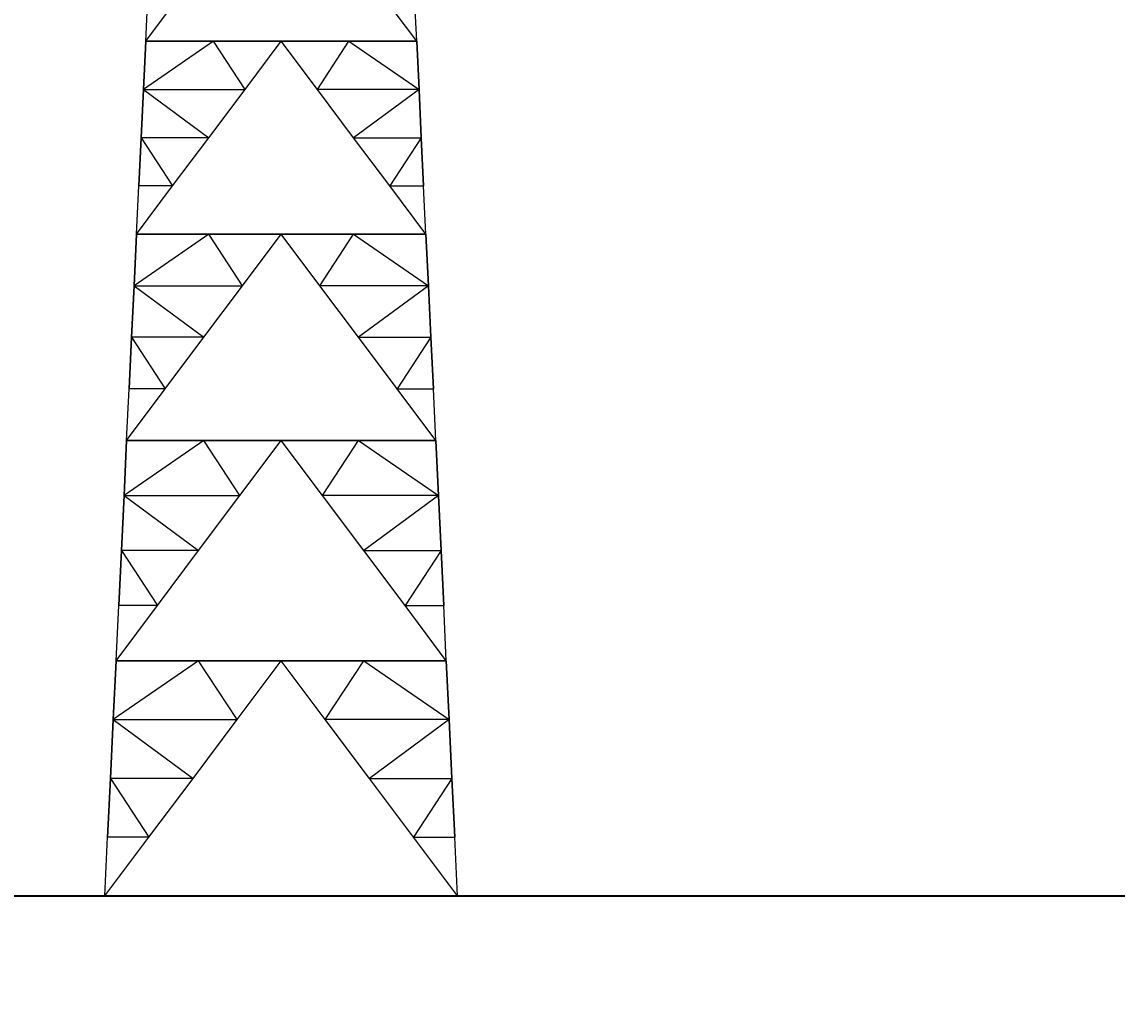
# Model space of a CAD drawing. Header units: millimetres. Extents: x 674 to 5889, y -153 to 3954.
# Drawn here: x 5519.41 to 5557.7, y 3770.72 to 3804.61 of the extents above; entities that cross this region are included whole.
import ezdxf

# ---------------------------------------------------------------- set-up
doc = ezdxf.new("R2010")
doc.units = ezdxf.units.MM
doc.layers.add('Dimensions', color=7, linetype='Continuous')
doc.layers.add('Towers', color=1, linetype='Continuous', lineweight=0)
doc.styles.get("Standard").update_dxf_attribs({"font": 'arial.ttf'})
doc.dimstyles.new('ISO-25', dxfattribs={"dimtxt": 2.5, "dimasz": 2.5, "dimexe": 1.25, "dimexo": 0.625, "dimtad": 1, "dimtxsty": 'Standard', "dimcen": 2.5, "dimadec": 0, "dimazin": 0, "dimtfac": 1, "dimtmove": 0, "dimatfit": 3, "dimfxl": 1, "dimarcsym": 0})

# ---------------------------------------------------------------- blocks, each defined once
blk = doc.blocks.new('_ArchTick')
at = {"color": 0, "linetype": 'ByBlock', "const_width": 0.15}
blk.add_lwpolyline([(-0.5, -0.5), (0.5, 0.5)], dxfattribs=at)
blk = doc.blocks.new('*D60')
at = {"color": 0, "lineweight": -2, "transparency": 16777216}
blk.add_line((2829.274, -144.563), (2959.274, -144.563), dxfattribs=at)
at = {"layer": 'Defpoints', "color": 0, "transparency": 16777216}
for p in [(5528.478, 3774.077), (5768.478, 3774.077), (5768.478, 3752.482), (2829.274, -118.354), (2959.274, -118.354), (2959.274, -144.563)]:
    blk.add_point(p, dxfattribs=at)
at = {"layer": 'Dimensions', "color": 0, "lineweight": -2, "transparency": 16777216}
blk.add_line((5528.478, 3752.482), (5768.478, 3752.482), dxfattribs=at)
at = {"color": 0, "lineweight": -2, "transparency": 16777216, "xscale": 15, "yscale": 15, "zscale": 15, "rotation": 180}
blk.add_blockref('_ArchTick', (2829.274, -144.563), dxfattribs=at)
at = {"color": 0, "lineweight": -2, "transparency": 16777216, "xscale": 15, "yscale": 15, "zscale": 15}
blk.add_blockref('_ArchTick', (2959.274, -144.563), dxfattribs=at)
at = {"layer": 'Dimensions', "color": 0, "lineweight": -2, "transparency": 16777216, "xscale": 2.5, "yscale": 2.5, "zscale": 2.5, "rotation": 180}
blk.add_blockref('_ArchTick', (5528.478, 3752.482), dxfattribs=at)
at = {"layer": 'Dimensions', "color": 0, "lineweight": -2, "transparency": 16777216, "xscale": 2.5, "yscale": 2.5, "zscale": 2.5}
blk.add_blockref('_ArchTick', (5768.478, 3752.482), dxfattribs=at)
at = {"color": 0, "transparency": 16777216, "insert": (2894.274, -136.274), "char_height": 15, "attachment_point": 5}
blk.add_mtext('130', dxfattribs=at)
at = {"layer": 'Dimensions', "color": 0, "transparency": 16777216, "insert": (5648.478, 3755.404), "char_height": 4.5, "attachment_point": 5}
blk.add_mtext('240m', dxfattribs=at)
blk = doc.blocks.new('*D55')
at = {"layer": 'Defpoints', "color": 0, "transparency": 16777216}
for p in [(5413.478, 3774.077), (5528.478, 3774.077), (5528.478, 3752.482)]:
    blk.add_point(p, dxfattribs=at)
at = {"layer": 'Dimensions', "color": 0, "lineweight": -2, "transparency": 16777216}
blk.add_line((5413.478, 3752.482), (5528.478, 3752.482), dxfattribs=at)
at = {"layer": 'Dimensions', "color": 0, "lineweight": -2, "transparency": 16777216, "xscale": 2.5, "yscale": 2.5, "zscale": 2.5, "rotation": 180}
blk.add_blockref('_ArchTick', (5413.478, 3752.482), dxfattribs=at)
at = {"layer": 'Dimensions', "color": 0, "lineweight": -2, "transparency": 16777216, "xscale": 2.5, "yscale": 2.5, "zscale": 2.5}
blk.add_blockref('_ArchTick', (5528.478, 3752.482), dxfattribs=at)
at = {"layer": 'Dimensions', "color": 0, "transparency": 16777216, "insert": (5470.978, 3755.404), "char_height": 4.5, "attachment_point": 5}
blk.add_mtext('115m', dxfattribs=at)
blk = doc.blocks.new('*D57')
at = {"layer": 'Defpoints', "color": 0, "transparency": 16777216}
for p in [(5528.478, 3889.077), (5507.074, 3774.077), (5528.478, 3774.077)]:
    blk.add_point(p, dxfattribs=at)
at = {"layer": 'Dimensions', "color": 0, "lineweight": -2, "transparency": 16777216}
blk.add_line((5507.074, 3889.077), (5507.074, 3774.077), dxfattribs=at)
at = {"layer": 'Dimensions', "color": 0, "lineweight": -2, "transparency": 16777216, "xscale": 2.5, "yscale": 2.5, "zscale": 2.5}
for p, rotation in [((5507.074, 3889.077), 90), ((5507.074, 3774.077), 270)]:
    blk.add_blockref('_ArchTick', p, dxfattribs=dict(at, rotation=rotation))
at = {"layer": 'Dimensions', "color": 0, "transparency": 16777216, "insert": (5504.151, 3831.577), "char_height": 4.5, "attachment_point": 5, "rotation": 90}
blk.add_mtext('115m', dxfattribs=at)
blk = doc.blocks.new('*D58')
at = {"color": 0, "lineweight": -2, "transparency": 16777216}
blk.add_line((2393.626, -144.563), (2483.626, -144.563), dxfattribs=at)
at = {"layer": 'Defpoints', "color": 0, "transparency": 16777216}
for p in [(5603.478, 3819.077), (5583.397, 3774.077), (5603.478, 3774.077), (2393.626, -80.976), (2483.626, -80.976), (2483.626, -144.563)]:
    blk.add_point(p, dxfattribs=at)
at = {"layer": 'Dimensions', "color": 0, "lineweight": -2, "transparency": 16777216}
blk.add_line((5583.397, 3819.077), (5583.397, 3774.077), dxfattribs=at)
at = {"color": 0, "lineweight": -2, "transparency": 16777216, "xscale": 15, "yscale": 15, "zscale": 15, "rotation": 180}
blk.add_blockref('_ArchTick', (2393.626, -144.563), dxfattribs=at)
at = {"color": 0, "lineweight": -2, "transparency": 16777216, "xscale": 15, "yscale": 15, "zscale": 15}
blk.add_blockref('_ArchTick', (2483.626, -144.563), dxfattribs=at)
at = {"layer": 'Dimensions', "color": 0, "lineweight": -2, "transparency": 16777216, "xscale": 2.5, "yscale": 2.5, "zscale": 2.5}
for p, rotation in [((5583.397, 3819.077), 90), ((5583.397, 3774.077), 270)]:
    blk.add_blockref('_ArchTick', p, dxfattribs=dict(at, rotation=rotation))
at = {"color": 0, "transparency": 16777216, "insert": (2438.626, -136.279), "char_height": 15, "attachment_point": 5}
blk.add_mtext('90', dxfattribs=at)
at = {"layer": 'Dimensions', "color": 0, "transparency": 16777216, "insert": (5580.484, 3796.577), "char_height": 4.5, "attachment_point": 5, "rotation": 90}
blk.add_mtext('45m', dxfattribs=at)
blk = doc.blocks.new('*D62')
at = {"color": 0, "lineweight": -2, "transparency": 16777216}
blk.add_line((2577.797, -35.976), (2577.797, -85.976), dxfattribs=at)
at = {"layer": 'Defpoints', "color": 0, "transparency": 16777216}
for p in [(5529.806, 3893.742), (5528.478, 3889.077), (5643.378, 3856.377), (2597.989, -35.976), (2577.797, -85.976), (2597.989, -85.976)]:
    blk.add_point(p, dxfattribs=at)
at = {"layer": 'Dimensions', "color": 0, "lineweight": -2, "transparency": 16777216}
blk.add_line((5644.706, 3861.042), (5529.806, 3893.742), dxfattribs=at)
at = {"color": 0, "lineweight": -2, "transparency": 16777216, "xscale": 15, "yscale": 15, "zscale": 15}
for p, rotation in [((2577.797, -35.976), 90), ((2577.797, -85.976), 270)]:
    blk.add_blockref('_ArchTick', p, dxfattribs=dict(at, rotation=rotation))
at = {"layer": 'Dimensions', "color": 0, "lineweight": -2, "transparency": 16777216, "xscale": 2.5, "yscale": 2.5, "zscale": 2.5}
for p, rotation in [((5529.806, 3893.742), 164.113896019455), ((5644.706, 3861.042), 344.113896019455)]:
    blk.add_blockref('_ArchTick', p, dxfattribs=dict(at, rotation=rotation))
at = {"color": 0, "transparency": 16777216, "insert": (2569.514, -60.976), "char_height": 15, "attachment_point": 5, "rotation": 90}
blk.add_mtext('50', dxfattribs=at)
at = {"layer": 'Dimensions', "color": 0, "transparency": 16777216, "insert": (5588.056, 3880.203), "char_height": 4.5, "attachment_point": 5, "rotation": 344.1139}
blk.add_mtext('119.5m', dxfattribs=at)
blk = doc.blocks.new('*D63')
at = {"color": 0, "lineweight": -2, "transparency": 16777216}
blk.add_line((2809.512, -31.439), (2809.512, -86.439), dxfattribs=at)
at = {"layer": 'Defpoints', "color": 0, "transparency": 16777216}
for p in [(5643.378, 3866.577), (5527.736, 3834.542), (5528.478, 3832.07), (2829.274, -31.439), (2809.512, -86.439), (2829.274, -86.439)]:
    blk.add_point(p, dxfattribs=at)
at = {"layer": 'Dimensions', "color": 0, "lineweight": -2, "transparency": 16777216}
blk.add_line((5642.636, 3869.049), (5527.736, 3834.542), dxfattribs=at)
at = {"color": 0, "lineweight": -2, "transparency": 16777216, "xscale": 15, "yscale": 15, "zscale": 15}
for p, rotation in [((2809.512, -31.439), 90), ((2809.512, -86.439), 270)]:
    blk.add_blockref('_ArchTick', p, dxfattribs=dict(at, rotation=rotation))
at = {"layer": 'Dimensions', "color": 0, "lineweight": -2, "transparency": 16777216, "xscale": 2.5, "yscale": 2.5, "zscale": 2.5}
for p, rotation in [((5642.636, 3869.049), 16.71614301521846), ((5527.736, 3834.542), 196.7161430152185)]:
    blk.add_blockref('_ArchTick', p, dxfattribs=dict(at, rotation=rotation))
at = {"color": 0, "transparency": 16777216, "insert": (2801.259, -58.939), "char_height": 15, "attachment_point": 5, "rotation": 90}
blk.add_mtext('55', dxfattribs=at)
at = {"layer": 'Dimensions', "color": 0, "transparency": 16777216, "insert": (5584.345, 3854.594), "char_height": 4.5, "attachment_point": 5, "rotation": 16.7161}
blk.add_mtext('120m', dxfattribs=at)
blk = doc.blocks.new('*D59')
at = {"color": 0, "lineweight": -2, "transparency": 16777216}
blk.add_line((2597.989, -144.563), (2697.989, -144.563), dxfattribs=at)
at = {"layer": 'Defpoints', "color": 0, "transparency": 16777216}
for p in [(5623.478, 3781.175), (5673.478, 3781.175), (5673.478, 3764.268), (2597.989, -85.976), (2697.989, -85.976), (2697.989, -144.563)]:
    blk.add_point(p, dxfattribs=at)
at = {"layer": 'Dimensions', "color": 0, "lineweight": -2, "transparency": 16777216}
blk.add_line((5623.478, 3764.268), (5673.478, 3764.268), dxfattribs=at)
at = {"color": 0, "lineweight": -2, "transparency": 16777216, "xscale": 15, "yscale": 15, "zscale": 15, "rotation": 180}
blk.add_blockref('_ArchTick', (2597.989, -144.563), dxfattribs=at)
at = {"color": 0, "lineweight": -2, "transparency": 16777216, "xscale": 15, "yscale": 15, "zscale": 15}
blk.add_blockref('_ArchTick', (2697.989, -144.563), dxfattribs=at)
at = {"layer": 'Dimensions', "color": 0, "lineweight": -2, "transparency": 16777216, "xscale": 2.5, "yscale": 2.5, "zscale": 2.5, "rotation": 180}
blk.add_blockref('_ArchTick', (5623.478, 3764.268), dxfattribs=at)
at = {"layer": 'Dimensions', "color": 0, "lineweight": -2, "transparency": 16777216, "xscale": 2.5, "yscale": 2.5, "zscale": 2.5}
blk.add_blockref('_ArchTick', (5673.478, 3764.268), dxfattribs=at)
at = {"color": 0, "transparency": 16777216, "insert": (2647.989, -136.279), "char_height": 15, "attachment_point": 5}
blk.add_mtext('100', dxfattribs=at)
at = {"layer": 'Dimensions', "color": 0, "transparency": 16777216, "insert": (5648.478, 3767.191), "char_height": 4.5, "attachment_point": 5}
blk.add_mtext('50m', dxfattribs=at)
blk = doc.blocks.new('*D52')
at = {"layer": 'Defpoints', "color": 0, "transparency": 16777216}
for p in [(5534.643, 3781.175), (5603.478, 3774.077), (5603.478, 3764.268)]:
    blk.add_point(p, dxfattribs=at)
at = {"layer": 'Dimensions', "color": 0, "lineweight": -2, "transparency": 16777216}
blk.add_line((5534.643, 3764.268), (5603.478, 3764.268), dxfattribs=at)
at = {"layer": 'Dimensions', "color": 0, "lineweight": -2, "transparency": 16777216, "xscale": 2.5, "yscale": 2.5, "zscale": 2.5, "rotation": 180}
blk.add_blockref('_ArchTick', (5534.643, 3764.268), dxfattribs=at)
at = {"layer": 'Dimensions', "color": 0, "lineweight": -2, "transparency": 16777216, "xscale": 2.5, "yscale": 2.5, "zscale": 2.5}
blk.add_blockref('_ArchTick', (5603.478, 3764.268), dxfattribs=at)
at = {"layer": 'Dimensions', "color": 0, "transparency": 16777216, "insert": (5569.06, 3767.191), "char_height": 4.5, "attachment_point": 5}
blk.add_mtext('68.8m', dxfattribs=at)
blk = doc.blocks.new('*D53')
at = {"layer": 'Defpoints', "color": 0, "transparency": 16777216}
for p in [(5522.313, 3781.175), (5534.643, 3774.077), (5534.643, 3764.268)]:
    blk.add_point(p, dxfattribs=at)
at = {"layer": 'Dimensions', "color": 0, "lineweight": -2, "transparency": 16777216}
for p, q in [((5522.313, 3764.268), (5534.643, 3764.268)), ((5534.643, 3764.268), (5554.775, 3764.268))]:
    blk.add_line(p, q, dxfattribs=at)
at = {"layer": 'Dimensions', "color": 0, "lineweight": -2, "transparency": 16777216, "xscale": 2.5, "yscale": 2.5, "zscale": 2.5, "rotation": 180}
blk.add_blockref('_ArchTick', (5522.313, 3764.268), dxfattribs=at)
at = {"layer": 'Dimensions', "color": 0, "lineweight": -2, "transparency": 16777216, "xscale": 2.5, "yscale": 2.5, "zscale": 2.5}
blk.add_blockref('_ArchTick', (5534.643, 3764.268), dxfattribs=at)
at = {"layer": 'Dimensions', "color": 0, "transparency": 16777216, "insert": (5545.959, 3767.192), "char_height": 4.5, "attachment_point": 5}
blk.add_mtext('12.3m', dxfattribs=at)
blk = doc.blocks.new('*D54')
at = {"layer": 'Defpoints', "color": 0, "transparency": 16777216}
for p in [(5413.478, 3781.175), (5522.313, 3774.077), (5522.313, 3764.268)]:
    blk.add_point(p, dxfattribs=at)
at = {"layer": 'Dimensions', "color": 0, "lineweight": -2, "transparency": 16777216}
blk.add_line((5413.478, 3764.268), (5522.313, 3764.268), dxfattribs=at)
at = {"layer": 'Dimensions', "color": 0, "lineweight": -2, "transparency": 16777216, "xscale": 2.5, "yscale": 2.5, "zscale": 2.5, "rotation": 180}
blk.add_blockref('_ArchTick', (5413.478, 3764.268), dxfattribs=at)
at = {"layer": 'Dimensions', "color": 0, "lineweight": -2, "transparency": 16777216, "xscale": 2.5, "yscale": 2.5, "zscale": 2.5}
blk.add_blockref('_ArchTick', (5522.313, 3764.268), dxfattribs=at)
at = {"layer": 'Dimensions', "color": 0, "transparency": 16777216, "insert": (5467.896, 3767.191), "char_height": 4.5, "attachment_point": 5}
blk.add_mtext('108.8m', dxfattribs=at)
blk = doc.blocks.new('*D64')
at = {"color": 0, "lineweight": -2, "transparency": 16777216}
blk.add_line((3421.627, -144.563), (3511.627, -144.563), dxfattribs=at)
at = {"layer": 'Defpoints', "color": 0, "transparency": 16777216}
for p in [(5527.308, 3834.391), (5528.478, 3832.07), (5413.478, 3774.077), (3421.627, -80.976), (3511.627, -80.976), (3511.627, -144.563)]:
    blk.add_point(p, dxfattribs=at)
at = {"layer": 'Dimensions', "color": 0, "lineweight": -2, "transparency": 16777216}
blk.add_line((5412.308, 3776.398), (5527.308, 3834.391), dxfattribs=at)
at = {"color": 0, "lineweight": -2, "transparency": 16777216, "xscale": 5, "yscale": 5, "zscale": 5, "rotation": 180}
blk.add_blockref('_ArchTick', (3421.627, -144.563), dxfattribs=at)
at = {"color": 0, "lineweight": -2, "transparency": 16777216, "xscale": 5, "yscale": 5, "zscale": 5}
blk.add_blockref('_ArchTick', (3511.627, -144.563), dxfattribs=at)
at = {"layer": 'Dimensions', "color": 0, "lineweight": -2, "transparency": 16777216, "xscale": 2.5, "yscale": 2.5, "zscale": 2.5}
for p, rotation in [((5527.308, 3834.391), 26.76123677480433), ((5412.308, 3776.398), 206.7612367748043)]:
    blk.add_blockref('_ArchTick', p, dxfattribs=dict(at, rotation=rotation))
at = {"color": 0, "transparency": 16777216, "insert": (3466.627, -136.279), "char_height": 15, "attachment_point": 5}
blk.add_mtext('90', dxfattribs=at)
at = {"layer": 'Dimensions', "color": 0, "transparency": 16777216, "insert": (5468.492, 3808.004), "char_height": 4.5, "attachment_point": 5, "rotation": 26.7612}
blk.add_mtext('128.8m', dxfattribs=at)
blk = doc.blocks.new('*D65')
at = {"color": 0, "lineweight": -2, "transparency": 16777216}
blk.add_line((3401.546, -35.976), (3401.546, -80.976), dxfattribs=at)
at = {"layer": 'Defpoints', "color": 0, "transparency": 16777216}
for p in [(5524.262, 3893.293), (5528.478, 3889.077), (5413.478, 3774.077), (3421.627, -35.976), (3401.546, -80.976), (3421.627, -80.976)]:
    blk.add_point(p, dxfattribs=at)
at = {"layer": 'Dimensions', "color": 0, "lineweight": -2, "transparency": 16777216}
blk.add_line((5409.262, 3778.293), (5524.262, 3893.293), dxfattribs=at)
at = {"color": 0, "lineweight": -2, "transparency": 16777216, "xscale": 5, "yscale": 5, "zscale": 5}
for p, rotation in [((3401.546, -35.976), 90), ((3401.546, -80.976), 270)]:
    blk.add_blockref('_ArchTick', p, dxfattribs=dict(at, rotation=rotation))
at = {"layer": 'Dimensions', "color": 0, "lineweight": -2, "transparency": 16777216, "xscale": 2.5, "yscale": 2.5, "zscale": 2.5}
for p, rotation in [((5524.262, 3893.293), 44.99999999999592), ((5409.262, 3778.293), 224.9999999999959)]:
    blk.add_blockref('_ArchTick', p, dxfattribs=dict(at, rotation=rotation))
at = {"color": 0, "transparency": 16777216, "insert": (3393.293, -58.476), "char_height": 15, "attachment_point": 5, "rotation": 90}
blk.add_mtext('45', dxfattribs=at)
at = {"layer": 'Dimensions', "color": 0, "transparency": 16777216, "insert": (5464.696, 3837.859), "char_height": 4.5, "attachment_point": 5, "rotation": 45}
blk.add_mtext('162.6m', dxfattribs=at)
blk = doc.blocks.new('*D66')
at = {"color": 0, "lineweight": -2, "transparency": 16777216}
blk.add_line((3325.223, 34.024), (3325.223, -80.976), dxfattribs=at)
at = {"layer": 'Defpoints', "color": 0, "transparency": 16777216}
for p in [(5653.578, 3874.37), (5643.378, 3866.577), (5653.578, 3866.577), (3346.627, 34.024), (3325.223, -80.976), (3346.627, -80.976)]:
    blk.add_point(p, dxfattribs=at)
at = {"layer": 'Dimensions', "color": 0, "lineweight": -2, "transparency": 16777216}
for p, q in [((5643.378, 3874.37), (5653.578, 3874.37)), ((5653.578, 3874.37), (5673.71, 3874.37))]:
    blk.add_line(p, q, dxfattribs=at)
at = {"color": 0, "lineweight": -2, "transparency": 16777216, "xscale": 5, "yscale": 5, "zscale": 5}
for p, rotation in [((3325.223, 34.024), 90), ((3325.223, -80.976), 270)]:
    blk.add_blockref('_ArchTick', p, dxfattribs=dict(at, rotation=rotation))
at = {"layer": 'Dimensions', "color": 0, "lineweight": -2, "transparency": 16777216, "xscale": 2.5, "yscale": 2.5, "zscale": 2.5, "rotation": 180}
blk.add_blockref('_ArchTick', (5643.378, 3874.37), dxfattribs=at)
at = {"layer": 'Dimensions', "color": 0, "lineweight": -2, "transparency": 16777216, "xscale": 2.5, "yscale": 2.5, "zscale": 2.5}
blk.add_blockref('_ArchTick', (5653.578, 3874.37), dxfattribs=at)
at = {"color": 0, "transparency": 16777216, "insert": (3316.939, -23.476), "char_height": 15, "attachment_point": 5, "rotation": 90}
blk.add_mtext('115', dxfattribs=at)
at = {"layer": 'Dimensions', "color": 0, "transparency": 16777216, "insert": (5664.894, 3877.293), "char_height": 4.5, "attachment_point": 5}
blk.add_mtext('10.2m', dxfattribs=at)
blk = doc.blocks.new('*D61')
at = {"color": 0, "lineweight": -2, "transparency": 16777216}
blk.add_line((2373.545, -35.976), (2373.545, -80.976), dxfattribs=at)
at = {"layer": 'Defpoints', "color": 0, "transparency": 16777216}
for p in [(5648.478, 3856.377), (5645.288, 3779.077), (5648.478, 3779.077), (2393.626, -35.976), (2373.545, -80.976), (2393.626, -80.976)]:
    blk.add_point(p, dxfattribs=at)
at = {"layer": 'Dimensions', "color": 0, "lineweight": -2, "transparency": 16777216}
blk.add_line((5645.288, 3856.377), (5645.288, 3779.077), dxfattribs=at)
at = {"color": 0, "lineweight": -2, "transparency": 16777216, "xscale": 15, "yscale": 15, "zscale": 15}
for p, rotation in [((2373.545, -35.976), 90), ((2373.545, -80.976), 270)]:
    blk.add_blockref('_ArchTick', p, dxfattribs=dict(at, rotation=rotation))
at = {"layer": 'Dimensions', "color": 0, "lineweight": -2, "transparency": 16777216, "xscale": 2.5, "yscale": 2.5, "zscale": 2.5}
for p, rotation in [((5645.288, 3856.377), 90), ((5645.288, 3779.077), 270)]:
    blk.add_blockref('_ArchTick', p, dxfattribs=dict(at, rotation=rotation))
at = {"color": 0, "transparency": 16777216, "insert": (2365.292, -58.476), "char_height": 15, "attachment_point": 5, "rotation": 90}
blk.add_mtext('45', dxfattribs=at)
at = {"layer": 'Dimensions', "color": 0, "transparency": 16777216, "insert": (5642.364, 3817.906), "char_height": 4.5, "attachment_point": 5, "rotation": 90}
blk.add_mtext('77.3m', dxfattribs=at)

msp = doc.modelspace()

# ---------------------------------------------------------------- linework, layer by layer
msp.add_line((5413.478, 3774.077), (5883.478, 3774.077))
at = {"layer": 'Towers'}
for p, q in [((5523.742, 3803.942), (5524.926, 3805.521)), ((5523.742, 3803.942), (5524.926, 3805.521)), ((5523.742, 3803.942), (5523.817, 3805.521)), ((5523.742, 3803.942), (5523.817, 3805.521)), ((5523.742, 3803.942), (5523.817, 3805.521)), ((5523.742, 3803.942), (5523.817, 3805.521)), ((5533.214, 3803.942), (5532.03, 3805.521)), ((5533.214, 3803.942), (5532.03, 3805.521)), ((5533.214, 3803.942), (5533.139, 3805.521)), ((5533.214, 3803.942), (5533.139, 3805.521)), ((5533.214, 3803.942), (5533.139, 3805.521)), ((5533.214, 3803.942), (5533.139, 3805.521)), ((5526.11, 3803.942), (5523.661, 3802.256)), ((5526.11, 3803.942), (5523.661, 3802.256)), ((5523.661, 3802.257), (5523.742, 3803.942)), ((5523.742, 3803.942), (5523.661, 3802.256)), ((5523.661, 3802.257), (5523.742, 3803.942)), ((5523.661, 3802.256), (5523.742, 3803.942)), ((5523.661, 3802.257), (5523.742, 3803.942)), ((5523.742, 3803.942), (5523.661, 3802.256)), ((5523.661, 3802.257), (5523.742, 3803.942)), ((5523.661, 3802.256), (5523.742, 3803.942)), ((5523.742, 3803.942), (5526.11, 3803.942)), ((5526.11, 3803.942), (5523.742, 3803.942)), ((5523.742, 3803.942), (5524.926, 3803.942)), ((5524.926, 3803.942), (5523.742, 3803.942)), ((5523.742, 3803.942), (5526.11, 3803.942)), ((5526.11, 3803.942), (5523.742, 3803.942)), ((5528.478, 3803.942), (5523.742, 3803.942)), ((5523.742, 3803.942), (5528.478, 3803.942)), ((5526.11, 3803.942), (5523.742, 3803.942)), ((5526.11, 3803.942), (5523.742, 3803.942)), ((5526.11, 3803.942), (5527.294, 3803.942)), ((5527.294, 3803.942), (5526.11, 3803.942)), ((5527.214, 3802.257), (5526.11, 3803.942)), ((5528.478, 3803.942), (5526.11, 3803.942)), ((5527.214, 3802.257), (5526.11, 3803.942)), ((5528.478, 3803.942), (5526.11, 3803.942)), ((5527.214, 3802.257), (5528.478, 3803.942)), ((5527.214, 3802.257), (5528.478, 3803.942)), ((5529.662, 3803.942), (5527.294, 3803.942)), ((5529.662, 3803.942), (5527.294, 3803.942)), ((5533.214, 3803.942), (5528.478, 3803.942)), ((5528.478, 3803.942), (5533.214, 3803.942)), ((5529.742, 3802.257), (5528.478, 3803.942)), ((5528.478, 3803.942), (5530.846, 3803.942)), ((5529.742, 3802.257), (5528.478, 3803.942)), ((5528.478, 3803.942), (5530.846, 3803.942)), ((5529.662, 3803.942), (5530.846, 3803.942)), ((5530.846, 3803.942), (5529.662, 3803.942)), ((5529.742, 3802.257), (5530.846, 3803.942)), ((5529.742, 3802.257), (5530.846, 3803.942)), ((5533.214, 3803.942), (5530.846, 3803.942)), ((5530.846, 3803.942), (5533.214, 3803.942)), ((5530.846, 3803.942), (5533.214, 3803.942)), ((5530.846, 3803.942), (5533.214, 3803.942)), ((5530.846, 3803.942), (5533.295, 3802.256)), ((5530.846, 3803.942), (5533.214, 3803.942)), ((5530.846, 3803.942), (5533.295, 3802.256)), ((5530.846, 3803.942), (5533.214, 3803.942)), ((5532.03, 3803.942), (5533.214, 3803.942)), ((5533.214, 3803.942), (5532.03, 3803.942)), ((5533.295, 3802.257), (5533.214, 3803.942)), ((5533.214, 3803.942), (5533.295, 3802.256)), ((5533.295, 3802.257), (5533.214, 3803.942)), ((5533.295, 3802.256), (5533.214, 3803.942)), ((5533.295, 3802.257), (5533.214, 3803.942)), ((5533.214, 3803.942), (5533.295, 3802.256)), ((5533.295, 3802.257), (5533.214, 3803.942)), ((5533.295, 3802.256), (5533.214, 3803.942)), ((5523.58, 3800.57), (5523.661, 3802.257)), ((5523.58, 3800.57), (5523.661, 3802.257)), ((5523.661, 3802.256), (5523.58, 3800.57)), ((5523.58, 3800.57), (5523.661, 3802.256)), ((5523.661, 3802.256), (5523.58, 3800.57)), ((5523.58, 3800.57), (5523.661, 3802.256)), ((5523.661, 3802.256), (5527.214, 3802.257)), ((5523.661, 3802.256), (5527.214, 3802.257)), ((5523.661, 3802.256), (5523.661, 3802.257)), ((5523.661, 3802.256), (5523.661, 3802.257)), ((5523.661, 3802.256), (5525.949, 3800.57)), ((5523.661, 3802.256), (5525.949, 3800.57)), ((5525.949, 3800.57), (5527.214, 3802.257)), ((5525.949, 3800.57), (5527.214, 3802.257)), ((5531.008, 3800.57), (5529.742, 3802.257)), ((5533.295, 3802.256), (5529.742, 3802.257)), ((5531.008, 3800.57), (5529.742, 3802.257)), ((5533.295, 3802.256), (5529.742, 3802.257)), ((5533.295, 3802.256), (5531.008, 3800.57)), ((5533.295, 3802.256), (5531.008, 3800.57)), ((5533.376, 3800.57), (5533.295, 3802.257)), ((5533.295, 3802.256), (5533.295, 3802.257)), ((5533.376, 3800.57), (5533.295, 3802.257)), ((5533.295, 3802.256), (5533.295, 3802.257)), ((5533.295, 3802.256), (5533.376, 3800.57)), ((5533.376, 3800.57), (5533.295, 3802.256)), ((5533.295, 3802.256), (5533.376, 3800.57)), ((5533.376, 3800.57), (5533.295, 3802.256)), ((5523.5, 3798.883), (5523.58, 3800.57)), ((5523.58, 3800.57), (5523.5, 3798.883)), ((5523.5, 3798.883), (5523.58, 3800.57)), ((5523.5, 3798.883), (5523.58, 3800.57)), ((5523.58, 3800.57), (5523.5, 3798.883)), ((5523.5, 3798.883), (5523.58, 3800.57)), ((5523.58, 3800.57), (5524.684, 3798.883)), ((5525.949, 3800.57), (5523.58, 3800.57)), ((5523.58, 3800.57), (5524.684, 3798.883)), ((5525.949, 3800.57), (5523.58, 3800.57)), ((5523.58, 3800.57), (5523.58, 3800.57)), ((5523.58, 3800.57), (5523.58, 3800.57)), ((5524.684, 3798.883), (5525.949, 3800.57)), ((5524.684, 3798.883), (5525.949, 3800.57)), ((5532.272, 3798.883), (5531.008, 3800.57)), ((5531.008, 3800.57), (5533.376, 3800.57)), ((5532.272, 3798.883), (5531.008, 3800.57)), ((5531.008, 3800.57), (5533.376, 3800.57)), ((5533.376, 3800.57), (5532.272, 3798.883)), ((5533.376, 3800.57), (5532.272, 3798.883)), ((5533.456, 3798.883), (5533.376, 3800.57)), ((5533.376, 3800.57), (5533.456, 3798.883)), ((5533.376, 3800.57), (5533.376, 3800.57)), ((5533.456, 3798.883), (5533.376, 3800.57)), ((5533.456, 3798.883), (5533.376, 3800.57)), ((5533.376, 3800.57), (5533.456, 3798.883)), ((5533.376, 3800.57), (5533.376, 3800.57)), ((5533.456, 3798.883), (5533.376, 3800.57)), ((5523.419, 3797.197), (5524.684, 3798.883)), ((5523.419, 3797.197), (5524.684, 3798.883)), ((5523.419, 3797.197), (5523.5, 3798.883)), ((5523.419, 3797.197), (5523.5, 3798.883)), ((5523.419, 3797.197), (5523.5, 3798.883)), ((5523.419, 3797.197), (5523.5, 3798.883)), ((5524.684, 3798.883), (5523.5, 3798.883)), ((5524.684, 3798.883), (5523.5, 3798.883)), ((5523.5, 3798.883), (5523.5, 3798.883)), ((5523.5, 3798.883), (5523.5, 3798.883)), ((5533.537, 3797.197), (5532.272, 3798.883)), ((5532.272, 3798.883), (5533.456, 3798.883)), ((5533.537, 3797.197), (5532.272, 3798.883)), ((5532.272, 3798.883), (5533.456, 3798.883)), ((5533.537, 3797.197), (5533.456, 3798.883)), ((5533.456, 3798.883), (5533.456, 3798.883)), ((5533.537, 3797.197), (5533.456, 3798.883)), ((5533.537, 3797.197), (5533.456, 3798.883)), ((5533.456, 3798.883), (5533.456, 3798.883)), ((5533.537, 3797.197), (5533.456, 3798.883)), ((5525.949, 3797.197), (5523.333, 3795.396)), ((5525.949, 3797.197), (5523.333, 3795.396)), ((5523.333, 3795.397), (5523.419, 3797.197)), ((5523.419, 3797.197), (5523.333, 3795.396)), ((5523.333, 3795.397), (5523.419, 3797.197)), ((5523.333, 3795.396), (5523.419, 3797.197)), ((5523.333, 3795.397), (5523.419, 3797.197)), ((5523.419, 3797.197), (5523.333, 3795.396)), ((5523.333, 3795.397), (5523.419, 3797.197)), ((5523.333, 3795.396), (5523.419, 3797.197)), ((5523.419, 3797.197), (5525.949, 3797.197)), ((5525.949, 3797.197), (5523.419, 3797.197)), ((5523.419, 3797.197), (5524.684, 3797.197)), ((5524.684, 3797.197), (5523.419, 3797.197)), ((5523.419, 3797.197), (5525.949, 3797.197)), ((5525.949, 3797.197), (5523.419, 3797.197)), ((5528.478, 3797.197), (5523.419, 3797.197)), ((5523.419, 3797.197), (5528.478, 3797.197)), ((5525.949, 3797.197), (5523.419, 3797.197)), ((5525.949, 3797.197), (5523.419, 3797.197)), ((5525.949, 3797.197), (5527.213, 3797.197)), ((5527.213, 3797.197), (5525.949, 3797.197)), ((5527.128, 3795.397), (5525.949, 3797.197)), ((5528.478, 3797.197), (5525.949, 3797.197)), ((5527.128, 3795.397), (5525.949, 3797.197)), ((5528.478, 3797.197), (5525.949, 3797.197)), ((5527.128, 3795.397), (5528.478, 3797.197)), ((5527.128, 3795.397), (5528.478, 3797.197)), ((5529.743, 3797.197), (5527.213, 3797.197)), ((5529.743, 3797.197), (5527.213, 3797.197)), ((5533.537, 3797.197), (5528.478, 3797.197)), ((5528.478, 3797.197), (5533.537, 3797.197)), ((5529.828, 3795.397), (5528.478, 3797.197)), ((5528.478, 3797.197), (5531.008, 3797.197)), ((5529.828, 3795.397), (5528.478, 3797.197)), ((5528.478, 3797.197), (5531.008, 3797.197)), ((5529.743, 3797.197), (5531.008, 3797.197)), ((5531.008, 3797.197), (5529.743, 3797.197)), ((5529.828, 3795.397), (5531.008, 3797.197)), ((5529.828, 3795.397), (5531.008, 3797.197)), ((5533.537, 3797.197), (5531.008, 3797.197)), ((5531.008, 3797.197), (5533.537, 3797.197)), ((5531.008, 3797.197), (5533.537, 3797.197)), ((5531.008, 3797.197), (5533.537, 3797.197)), ((5531.008, 3797.197), (5533.623, 3795.396)), ((5531.008, 3797.197), (5533.537, 3797.197)), ((5531.008, 3797.197), (5533.623, 3795.396)), ((5531.008, 3797.197), (5533.537, 3797.197)), ((5532.272, 3797.197), (5533.537, 3797.197)), ((5533.537, 3797.197), (5532.272, 3797.197)), ((5533.623, 3795.397), (5533.537, 3797.197)), ((5533.537, 3797.197), (5533.623, 3795.396)), ((5533.623, 3795.397), (5533.537, 3797.197)), ((5533.623, 3795.396), (5533.537, 3797.197)), ((5533.623, 3795.397), (5533.537, 3797.197)), ((5533.537, 3797.197), (5533.623, 3795.396)), ((5533.623, 3795.397), (5533.537, 3797.197)), ((5533.623, 3795.396), (5533.537, 3797.197)), ((5523.247, 3793.595), (5523.333, 3795.397)), ((5523.247, 3793.595), (5523.333, 3795.397)), ((5523.333, 3795.396), (5523.247, 3793.595)), ((5523.247, 3793.595), (5523.333, 3795.396)), ((5523.333, 3795.396), (5523.247, 3793.595)), ((5523.247, 3793.595), (5523.333, 3795.396)), ((5523.333, 3795.396), (5527.128, 3795.397)), ((5523.333, 3795.396), (5527.128, 3795.397)), ((5523.333, 3795.396), (5523.333, 3795.397)), ((5523.333, 3795.396), (5523.333, 3795.397)), ((5523.333, 3795.396), (5525.776, 3793.595)), ((5523.333, 3795.396), (5525.776, 3793.595)), ((5525.776, 3793.595), (5527.128, 3795.397)), ((5525.776, 3793.595), (5527.128, 3795.397)), ((5531.18, 3793.595), (5529.828, 3795.397)), ((5533.623, 3795.396), (5529.828, 3795.397)), ((5531.18, 3793.595), (5529.828, 3795.397)), ((5533.623, 3795.396), (5529.828, 3795.397)), ((5533.623, 3795.396), (5531.18, 3793.595)), ((5533.623, 3795.396), (5531.18, 3793.595)), ((5533.709, 3793.595), (5533.623, 3795.397)), ((5533.623, 3795.396), (5533.623, 3795.397)), ((5533.709, 3793.595), (5533.623, 3795.397)), ((5533.623, 3795.396), (5533.623, 3795.397)), ((5533.623, 3795.396), (5533.709, 3793.595)), ((5533.709, 3793.595), (5533.623, 3795.396)), ((5533.623, 3795.396), (5533.709, 3793.595)), ((5533.709, 3793.595), (5533.623, 3795.396)), ((5523.161, 3791.793), (5523.247, 3793.595)), ((5523.247, 3793.595), (5523.161, 3791.793)), ((5523.161, 3791.793), (5523.247, 3793.595)), ((5523.161, 3791.793), (5523.247, 3793.595)), ((5523.247, 3793.595), (5523.161, 3791.793)), ((5523.161, 3791.793), (5523.247, 3793.595)), ((5523.247, 3793.595), (5524.425, 3791.793)), ((5525.776, 3793.595), (5523.247, 3793.595)), ((5523.247, 3793.595), (5524.425, 3791.793)), ((5525.776, 3793.595), (5523.247, 3793.595)), ((5523.247, 3793.595), (5523.247, 3793.595)), ((5523.247, 3793.595), (5523.247, 3793.595)), ((5524.425, 3791.793), (5525.776, 3793.595)), ((5524.425, 3791.793), (5525.776, 3793.595)), ((5532.531, 3791.793), (5531.18, 3793.595)), ((5531.18, 3793.595), (5533.709, 3793.595)), ((5532.531, 3791.793), (5531.18, 3793.595)), ((5531.18, 3793.595), (5533.709, 3793.595)), ((5533.709, 3793.595), (5532.531, 3791.793)), ((5533.709, 3793.595), (5532.531, 3791.793)), ((5533.796, 3791.793), (5533.709, 3793.595)), ((5533.709, 3793.595), (5533.796, 3791.793)), ((5533.709, 3793.595), (5533.709, 3793.595)), ((5533.796, 3791.793), (5533.709, 3793.595)), ((5533.796, 3791.793), (5533.709, 3793.595)), ((5533.709, 3793.595), (5533.796, 3791.793)), ((5533.709, 3793.595), (5533.709, 3793.595)), ((5533.796, 3791.793), (5533.709, 3793.595)), ((5523.075, 3789.992), (5524.425, 3791.793)), ((5523.075, 3789.992), (5524.425, 3791.793)), ((5523.075, 3789.992), (5523.161, 3791.793)), ((5523.075, 3789.992), (5523.161, 3791.793)), ((5523.075, 3789.992), (5523.161, 3791.793)), ((5523.075, 3789.992), (5523.161, 3791.793)), ((5524.425, 3791.793), (5523.161, 3791.793)), ((5524.425, 3791.793), (5523.161, 3791.793)), ((5523.161, 3791.793), (5523.161, 3791.793)), ((5523.161, 3791.793), (5523.161, 3791.793)), ((5533.882, 3789.992), (5532.531, 3791.793)), ((5532.531, 3791.793), (5533.796, 3791.793)), ((5533.882, 3789.992), (5532.531, 3791.793)), ((5532.531, 3791.793), (5533.796, 3791.793)), ((5533.882, 3789.992), (5533.796, 3791.793)), ((5533.796, 3791.793), (5533.796, 3791.793)), ((5533.882, 3789.992), (5533.796, 3791.793)), ((5533.882, 3789.992), (5533.796, 3791.793)), ((5533.796, 3791.793), (5533.796, 3791.793)), ((5533.882, 3789.992), (5533.796, 3791.793)), ((5525.776, 3789.992), (5522.983, 3788.068)), ((5525.776, 3789.992), (5522.983, 3788.068)), ((5522.983, 3788.069), (5523.075, 3789.992)), ((5523.075, 3789.992), (5522.983, 3788.068)), ((5522.983, 3788.069), (5523.075, 3789.992)), ((5522.983, 3788.068), (5523.075, 3789.992)), ((5522.983, 3788.069), (5523.075, 3789.992)), ((5523.075, 3789.992), (5522.983, 3788.068)), ((5522.983, 3788.069), (5523.075, 3789.992)), ((5522.983, 3788.068), (5523.075, 3789.992)), ((5523.075, 3789.992), (5525.776, 3789.992)), ((5525.776, 3789.992), (5523.075, 3789.992)), ((5523.075, 3789.992), (5524.425, 3789.992)), ((5524.425, 3789.992), (5523.075, 3789.992)), ((5523.075, 3789.992), (5525.776, 3789.992)), ((5525.776, 3789.992), (5523.075, 3789.992)), ((5528.478, 3789.992), (5523.075, 3789.992)), ((5523.075, 3789.992), (5528.478, 3789.992)), ((5525.776, 3789.992), (5523.075, 3789.992)), ((5525.776, 3789.992), (5523.075, 3789.992)), ((5525.776, 3789.992), (5527.127, 3789.992)), ((5527.127, 3789.992), (5525.776, 3789.992)), ((5527.036, 3788.069), (5525.776, 3789.992)), ((5528.478, 3789.992), (5525.776, 3789.992)), ((5527.036, 3788.069), (5525.776, 3789.992)), ((5528.478, 3789.992), (5525.776, 3789.992)), ((5527.036, 3788.069), (5528.478, 3789.992)), ((5527.036, 3788.069), (5528.478, 3789.992)), ((5529.829, 3789.992), (5527.127, 3789.992)), ((5529.829, 3789.992), (5527.127, 3789.992)), ((5533.882, 3789.992), (5528.478, 3789.992)), ((5528.478, 3789.992), (5533.882, 3789.992)), ((5529.92, 3788.069), (5528.478, 3789.992)), ((5528.478, 3789.992), (5531.18, 3789.992)), ((5529.92, 3788.069), (5528.478, 3789.992)), ((5528.478, 3789.992), (5531.18, 3789.992)), ((5529.829, 3789.992), (5531.18, 3789.992)), ((5531.18, 3789.992), (5529.829, 3789.992)), ((5529.92, 3788.069), (5531.18, 3789.992)), ((5529.92, 3788.069), (5531.18, 3789.992)), ((5533.882, 3789.992), (5531.18, 3789.992)), ((5531.18, 3789.992), (5533.882, 3789.992)), ((5531.18, 3789.992), (5533.882, 3789.992)), ((5531.18, 3789.992), (5533.882, 3789.992)), ((5531.18, 3789.992), (5533.974, 3788.068)), ((5531.18, 3789.992), (5533.882, 3789.992)), ((5531.18, 3789.992), (5533.974, 3788.068)), ((5531.18, 3789.992), (5533.882, 3789.992)), ((5532.531, 3789.992), (5533.882, 3789.992)), ((5533.882, 3789.992), (5532.531, 3789.992)), ((5533.974, 3788.069), (5533.882, 3789.992)), ((5533.882, 3789.992), (5533.974, 3788.068)), ((5533.974, 3788.069), (5533.882, 3789.992)), ((5533.974, 3788.068), (5533.882, 3789.992)), ((5533.974, 3788.069), (5533.882, 3789.992)), ((5533.882, 3789.992), (5533.974, 3788.068)), ((5533.974, 3788.069), (5533.882, 3789.992)), ((5533.974, 3788.068), (5533.882, 3789.992)), ((5522.891, 3786.145), (5522.983, 3788.069)), ((5522.891, 3786.145), (5522.983, 3788.069)), ((5522.983, 3788.068), (5522.891, 3786.145)), ((5522.891, 3786.144), (5522.983, 3788.068)), ((5522.983, 3788.068), (5522.891, 3786.145)), ((5522.891, 3786.144), (5522.983, 3788.068)), ((5522.983, 3788.068), (5527.036, 3788.069)), ((5522.983, 3788.068), (5527.036, 3788.069)), ((5522.983, 3788.068), (5522.983, 3788.069)), ((5522.983, 3788.068), (5522.983, 3788.069)), ((5522.983, 3788.068), (5525.592, 3786.145)), ((5522.983, 3788.068), (5525.592, 3786.145)), ((5525.592, 3786.145), (5527.036, 3788.069)), ((5525.592, 3786.145), (5527.036, 3788.069)), ((5531.364, 3786.145), (5529.92, 3788.069)), ((5533.974, 3788.068), (5529.92, 3788.069)), ((5531.364, 3786.145), (5529.92, 3788.069)), ((5533.974, 3788.068), (5529.92, 3788.069)), ((5533.974, 3788.068), (5531.364, 3786.145)), ((5533.974, 3788.068), (5531.364, 3786.145)), ((5534.066, 3786.145), (5533.974, 3788.069)), ((5533.974, 3788.068), (5533.974, 3788.069)), ((5534.066, 3786.145), (5533.974, 3788.069)), ((5533.974, 3788.068), (5533.974, 3788.069)), ((5533.974, 3788.068), (5534.066, 3786.145)), ((5534.066, 3786.144), (5533.974, 3788.068)), ((5533.974, 3788.068), (5534.066, 3786.145)), ((5534.066, 3786.144), (5533.974, 3788.068)), ((5522.799, 3784.221), (5522.891, 3786.145)), ((5522.799, 3784.221), (5522.891, 3786.145)), ((5522.891, 3786.144), (5522.799, 3784.221)), ((5522.799, 3784.221), (5522.891, 3786.144)), ((5522.891, 3786.144), (5522.799, 3784.221)), ((5522.799, 3784.221), (5522.891, 3786.144)), ((5525.592, 3786.145), (5522.891, 3786.144)), ((5525.592, 3786.145), (5522.891, 3786.144)), ((5522.891, 3786.145), (5522.891, 3786.144)), ((5522.891, 3786.145), (5522.891, 3786.144)), ((5522.891, 3786.144), (5524.149, 3784.221)), ((5522.891, 3786.144), (5524.149, 3784.221)), ((5524.149, 3784.221), (5525.592, 3786.145)), ((5524.149, 3784.221), (5525.592, 3786.145)), ((5532.807, 3784.221), (5531.364, 3786.145)), ((5531.364, 3786.145), (5534.066, 3786.144)), ((5532.807, 3784.221), (5531.364, 3786.145)), ((5531.364, 3786.145), (5534.066, 3786.144)), ((5534.066, 3786.144), (5532.807, 3784.221)), ((5534.066, 3786.144), (5532.807, 3784.221)), ((5534.158, 3784.221), (5534.066, 3786.145)), ((5534.066, 3786.145), (5534.066, 3786.144)), ((5534.158, 3784.221), (5534.066, 3786.145)), ((5534.066, 3786.145), (5534.066, 3786.144)), ((5534.066, 3786.144), (5534.158, 3784.221)), ((5534.158, 3784.221), (5534.066, 3786.144)), ((5534.066, 3786.144), (5534.158, 3784.221)), ((5534.158, 3784.221), (5534.066, 3786.144)), ((5522.707, 3782.297), (5524.149, 3784.221)), ((5522.707, 3782.297), (5524.149, 3784.221)), ((5522.707, 3782.297), (5522.799, 3784.221)), ((5522.707, 3782.297), (5522.799, 3784.221)), ((5522.707, 3782.297), (5522.799, 3784.221)), ((5522.707, 3782.297), (5522.799, 3784.221)), ((5524.149, 3784.221), (5522.799, 3784.221)), ((5524.149, 3784.221), (5522.799, 3784.221)), ((5522.799, 3784.221), (5522.799, 3784.221)), ((5522.799, 3784.221), (5522.799, 3784.221)), ((5534.25, 3782.297), (5532.807, 3784.221)), ((5532.807, 3784.221), (5534.158, 3784.221)), ((5534.25, 3782.297), (5532.807, 3784.221)), ((5532.807, 3784.221), (5534.158, 3784.221)), ((5534.25, 3782.297), (5534.158, 3784.221)), ((5534.158, 3784.221), (5534.158, 3784.221)), ((5534.25, 3782.297), (5534.158, 3784.221)), ((5534.25, 3782.297), (5534.158, 3784.221)), ((5534.158, 3784.221), (5534.158, 3784.221)), ((5534.25, 3782.297), (5534.158, 3784.221)), ((5525.592, 3782.297), (5522.608, 3780.242)), ((5525.592, 3782.297), (5522.608, 3780.242)), ((5522.608, 3780.243), (5522.707, 3782.297)), ((5522.707, 3782.297), (5522.608, 3780.242)), ((5522.608, 3780.243), (5522.707, 3782.297)), ((5522.608, 3780.242), (5522.707, 3782.297)), ((5522.608, 3780.243), (5522.707, 3782.297)), ((5522.707, 3782.297), (5522.608, 3780.242)), ((5522.608, 3780.243), (5522.707, 3782.297)), ((5522.608, 3780.242), (5522.707, 3782.297)), ((5522.707, 3782.297), (5525.592, 3782.297)), ((5525.592, 3782.297), (5522.707, 3782.297)), ((5522.707, 3782.297), (5524.149, 3782.297)), ((5524.149, 3782.297), (5522.707, 3782.297)), ((5522.707, 3782.297), (5525.592, 3782.297)), ((5525.592, 3782.297), (5522.707, 3782.297)), ((5528.478, 3782.297), (5522.707, 3782.297)), ((5522.707, 3782.297), (5528.478, 3782.297)), ((5525.592, 3782.297), (5522.707, 3782.297)), ((5525.592, 3782.297), (5522.707, 3782.297)), ((5525.592, 3782.297), (5527.035, 3782.297)), ((5527.035, 3782.297), (5525.592, 3782.297)), ((5526.938, 3780.243), (5525.592, 3782.297)), ((5528.478, 3782.297), (5525.592, 3782.297)), ((5526.938, 3780.243), (5525.592, 3782.297)), ((5528.478, 3782.297), (5525.592, 3782.297)), ((5526.938, 3780.243), (5528.478, 3782.297)), ((5526.938, 3780.243), (5528.478, 3782.297)), ((5529.921, 3782.297), (5527.035, 3782.297)), ((5529.921, 3782.297), (5527.035, 3782.297)), ((5534.25, 3782.297), (5528.478, 3782.297)), ((5528.478, 3782.297), (5534.25, 3782.297)), ((5530.019, 3780.243), (5528.478, 3782.297)), ((5528.478, 3782.297), (5531.364, 3782.297)), ((5530.019, 3780.243), (5528.478, 3782.297)), ((5528.478, 3782.297), (5531.364, 3782.297)), ((5529.921, 3782.297), (5531.364, 3782.297)), ((5531.364, 3782.297), (5529.921, 3782.297)), ((5530.019, 3780.243), (5531.364, 3782.297)), ((5530.019, 3780.243), (5531.364, 3782.297)), ((5534.25, 3782.297), (5531.364, 3782.297)), ((5531.364, 3782.297), (5534.25, 3782.297)), ((5531.364, 3782.297), (5534.25, 3782.297)), ((5531.364, 3782.297), (5534.25, 3782.297)), ((5531.364, 3782.297), (5534.348, 3780.242)), ((5531.364, 3782.297), (5534.25, 3782.297)), ((5531.364, 3782.297), (5534.348, 3780.242)), ((5531.364, 3782.297), (5534.25, 3782.297)), ((5532.807, 3782.297), (5534.25, 3782.297)), ((5534.25, 3782.297), (5532.807, 3782.297)), ((5534.348, 3780.243), (5534.25, 3782.297)), ((5534.25, 3782.297), (5534.348, 3780.242)), ((5534.348, 3780.243), (5534.25, 3782.297)), ((5534.348, 3780.242), (5534.25, 3782.297)), ((5534.348, 3780.243), (5534.25, 3782.297)), ((5534.25, 3782.297), (5534.348, 3780.242)), ((5534.348, 3780.243), (5534.25, 3782.297)), ((5534.348, 3780.242), (5534.25, 3782.297)), ((5522.51, 3778.187), (5522.608, 3780.243)), ((5522.51, 3778.187), (5522.608, 3780.243)), ((5522.608, 3780.242), (5522.51, 3778.187)), ((5522.51, 3778.187), (5522.608, 3780.242)), ((5522.608, 3780.242), (5522.51, 3778.187)), ((5522.51, 3778.187), (5522.608, 3780.242)), ((5522.608, 3780.242), (5526.938, 3780.243)), ((5522.608, 3780.242), (5526.938, 3780.243)), ((5522.608, 3780.242), (5522.608, 3780.243)), ((5522.608, 3780.242), (5522.608, 3780.243)), ((5522.608, 3780.242), (5525.396, 3778.187)), ((5522.608, 3780.242), (5525.396, 3778.187)), ((5525.396, 3778.187), (5526.938, 3780.243)), ((5525.396, 3778.187), (5526.938, 3780.243)), ((5531.561, 3778.187), (5530.019, 3780.243)), ((5534.348, 3780.242), (5530.019, 3780.243)), ((5531.561, 3778.187), (5530.019, 3780.243)), ((5534.348, 3780.242), (5530.019, 3780.243)), ((5534.348, 3780.242), (5531.561, 3778.187)), ((5534.348, 3780.242), (5531.561, 3778.187)), ((5534.446, 3778.187), (5534.348, 3780.243)), ((5534.348, 3780.242), (5534.348, 3780.243)), ((5534.446, 3778.187), (5534.348, 3780.243)), ((5534.348, 3780.242), (5534.348, 3780.243)), ((5534.348, 3780.242), (5534.446, 3778.187)), ((5534.446, 3778.187), (5534.348, 3780.242)), ((5534.348, 3780.242), (5534.446, 3778.187)), ((5534.446, 3778.187), (5534.348, 3780.242)), ((5522.412, 3776.132), (5522.51, 3778.187)), ((5522.51, 3778.187), (5522.412, 3776.132)), ((5522.412, 3776.132), (5522.51, 3778.187)), ((5522.412, 3776.132), (5522.51, 3778.187)), ((5522.51, 3778.187), (5522.412, 3776.132)), ((5522.412, 3776.132), (5522.51, 3778.187)), ((5522.51, 3778.187), (5523.855, 3776.132)), ((5525.396, 3778.187), (5522.51, 3778.187)), ((5522.51, 3778.187), (5523.855, 3776.132)), ((5525.396, 3778.187), (5522.51, 3778.187)), ((5522.51, 3778.187), (5522.51, 3778.187)), ((5522.51, 3778.187), (5522.51, 3778.187)), ((5523.855, 3776.132), (5525.396, 3778.187)), ((5523.855, 3776.132), (5525.396, 3778.187)), ((5533.102, 3776.132), (5531.561, 3778.187)), ((5531.561, 3778.187), (5534.446, 3778.187)), ((5533.102, 3776.132), (5531.561, 3778.187)), ((5531.561, 3778.187), (5534.446, 3778.187)), ((5534.446, 3778.187), (5533.102, 3776.132)), ((5534.446, 3778.187), (5533.102, 3776.132)), ((5534.545, 3776.132), (5534.446, 3778.187)), ((5534.446, 3778.187), (5534.545, 3776.132)), ((5534.446, 3778.187), (5534.446, 3778.187)), ((5534.545, 3776.132), (5534.446, 3778.187)), ((5534.545, 3776.132), (5534.446, 3778.187)), ((5534.446, 3778.187), (5534.545, 3776.132)), ((5534.446, 3778.187), (5534.446, 3778.187)), ((5534.545, 3776.132), (5534.446, 3778.187)), ((5522.313, 3774.077), (5523.855, 3776.132)), ((5522.313, 3774.077), (5523.855, 3776.132)), ((5522.313, 3774.077), (5522.412, 3776.132)), ((5522.313, 3774.077), (5522.412, 3776.132)), ((5522.313, 3774.077), (5522.412, 3776.132)), ((5522.313, 3774.077), (5522.412, 3776.132)), ((5523.855, 3776.132), (5522.412, 3776.132)), ((5523.855, 3776.132), (5522.412, 3776.132)), ((5522.412, 3776.132), (5522.412, 3776.132)), ((5522.412, 3776.132), (5522.412, 3776.132)), ((5534.643, 3774.077), (5533.102, 3776.132)), ((5533.102, 3776.132), (5534.545, 3776.132)), ((5534.643, 3774.077), (5533.102, 3776.132)), ((5533.102, 3776.132), (5534.545, 3776.132)), ((5534.643, 3774.077), (5534.545, 3776.132)), ((5534.545, 3776.132), (5534.545, 3776.132)), ((5534.643, 3774.077), (5534.545, 3776.132)), ((5534.643, 3774.077), (5534.545, 3776.132)), ((5534.545, 3776.132), (5534.545, 3776.132)), ((5534.643, 3774.077), (5534.545, 3776.132)), ((5522.313, 3774.077), (5534.643, 3774.077))]:
    msp.add_line(p, q, dxfattribs=at)

# ---------------------------------------------------------------- dimensions: what is measured, and where the dimension line sits
at = {"layer": 'Dimensions'}
for p1, p2, distance, override, picture, middle in [((5413.478, 3774.077), (5528.478, 3889.077), 5.962, {"dimtxt": 4.5, "dimexe": 2, "dimexo": 3, "dimdec": 1, "dimdsep": 46, "dimpost": 'm', "dimblk1": 'ArchTick', "dimblk2": 'ArchTick', "dimsah": 1, "dimse1": 1, "dimse2": 1}, '*D65', (5464.696, 3837.859)), ((5643.378, 3856.377), (5528.478, 3889.077), -4.85, {"dimtxt": 4.5, "dimexe": 2, "dimexo": 3, "dimdec": 1, "dimdsep": 46, "dimpost": 'm', "dimblk1": 'ArchTick', "dimblk2": 'ArchTick', "dimsah": 1, "dimse1": 1, "dimse2": 1}, '*D62', (5588.056, 3880.203)), ((5643.378, 3866.577), (5653.578, 3866.577), 7.793, {"dimtxt": 4.5, "dimexe": 2, "dimexo": 3, "dimdec": 1, "dimdsep": 46, "dimpost": 'm', "dimblk1": 'ArchTick', "dimblk2": 'ArchTick', "dimsah": 1, "dimse1": 1, "dimse2": 1}, '*D66', (5664.894, 3877.293)), ((5643.378, 3866.577), (5528.478, 3832.07), -2.581, {"dimtxt": 4.5, "dimexe": 2, "dimexo": 3, "dimdec": 1, "dimpost": 'm', "dimblk1": 'ArchTick', "dimblk2": 'ArchTick', "dimsah": 1, "dimse1": 1, "dimse2": 1}, '*D63', (5584.345, 3854.594)), ((5413.478, 3774.077), (5528.478, 3832.07), 2.599, {"dimtxt": 4.5, "dimexe": 2, "dimexo": 3, "dimdec": 1, "dimdsep": 46, "dimpost": 'm', "dimblk1": 'ArchTick', "dimblk2": 'ArchTick', "dimsah": 1, "dimse1": 1, "dimse2": 1}, '*D64', (5468.492, 3808.004))]:
    dim = msp.add_aligned_dim(p1=p1, p2=p2, distance=distance, dimstyle='ISO-25', override=override, dxfattribs=at)
    dim.commit()
    dim.dimension.update_dxf_attribs({"geometry": picture, "text_midpoint": middle})
for base, p1, p2, override, picture, middle in [((5507.074, 3774.077), (5528.478, 3889.077), (5528.478, 3774.077), {"dimtxt": 4.5, "dimexe": 2, "dimexo": 3, "dimdec": 1, "dimdsep": 46, "dimpost": 'm', "dimblk1": 'ArchTick', "dimblk2": 'ArchTick', "dimsah": 1, "dimse1": 1, "dimse2": 1}, '*D57', (5504.151, 3831.577)), ((5583.397, 3774.077), (5603.478, 3819.077), (5603.478, 3774.077), {"dimtxt": 4.5, "dimexe": 2, "dimexo": 3, "dimdec": 1, "dimpost": 'm', "dimblk1": 'ArchTick', "dimblk2": 'ArchTick', "dimsah": 1, "dimse1": 1, "dimse2": 1}, '*D58', (5580.484, 3796.577))]:
    dim = msp.add_linear_dim(base=base, p1=p1, p2=p2, angle=90, dimstyle='ISO-25', override=override, dxfattribs=at)
    dim.commit()
    dim.dimension.update_dxf_attribs({"geometry": picture, "text_midpoint": middle})
dim = msp.add_linear_dim(base=(5645.288, 3779.077), p1=(5648.478, 3856.377), p2=(5648.478, 3779.077), angle=90, dimstyle='ISO-25', override={"dimtxt": 4.5, "dimexe": 2, "dimexo": 3, "dimdec": 1, "dimdsep": 46, "dimpost": 'm', "dimblk1": 'ArchTick', "dimblk2": 'ArchTick', "dimsah": 1, "dimse1": 1, "dimse2": 1}, dxfattribs=at)
dim.commit()
dim.dimension.update_dxf_attribs({"geometry": '*D61', "text_midpoint": (5645.288, 3817.906), "dimtype": 160})
for base, p1, p2, picture, middle in [((5673.478, 3764.268), (5623.478, 3781.175), (5673.478, 3781.175), '*D59', (5648.478, 3767.191)), ((5522.313, 3764.268), (5413.478, 3781.175), (5522.313, 3774.077), '*D54', (5467.896, 3767.191)), ((5534.643, 3764.268), (5522.313, 3781.175), (5534.643, 3774.077), '*D53', (5545.959, 3767.192)), ((5603.478, 3764.268), (5534.643, 3781.175), (5603.478, 3774.077), '*D52', (5569.06, 3767.191)), ((5768.478, 3752.482), (5528.478, 3774.077), (5768.478, 3774.077), '*D60', (5648.478, 3755.404)), ((5528.478, 3752.482), (5413.478, 3774.077), (5528.478, 3774.077), '*D55', (5470.978, 3755.404))]:
    dim = msp.add_linear_dim(base=base, p1=p1, p2=p2, dimstyle='ISO-25', override={"dimtxt": 4.5, "dimexe": 2, "dimexo": 3, "dimdec": 1, "dimdsep": 46, "dimpost": 'm', "dimblk1": 'ArchTick', "dimblk2": 'ArchTick', "dimsah": 1, "dimse1": 1, "dimse2": 1}, dxfattribs=at)
    dim.commit()
    dim.dimension.update_dxf_attribs({"geometry": picture, "text_midpoint": middle})

doc.saveas('drawing.dxf')
